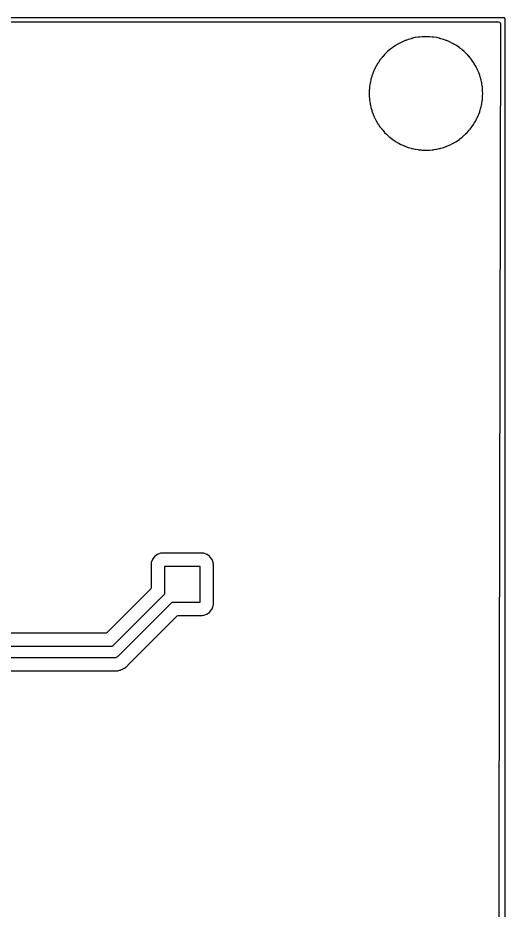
# Model space of a CAD drawing. Header units: metres. Extents: x -562 to 687, y -412 to 337.
# Drawn here: x 468.4 to 687.4, y -64.8 to 336.6 of the extents above; entities that cross this region are included whole.
import ezdxf

# ---------------------------------------------------------------- set-up
doc = ezdxf.new("R2010")
doc.units = ezdxf.units.M

msp = doc.modelspace()

# ---------------------------------------------------------------- linework, layer by layer
for points in [[(687.36, -411.14), (687.36, 336.06), (687.36, 336.07), (687.36, 336.08), (687.36, 336.1), (687.36, 336.11), (687.36, 336.12), (687.36, 336.13), (687.36, 336.15), (687.35, 336.16), (687.35, 336.17), (687.35, 336.18), (687.35, 336.19), (687.34, 336.21), (687.34, 336.22), (687.33, 336.23), (687.33, 336.24), (687.33, 336.25), (687.32, 336.26), (687.32, 336.27), (687.31, 336.28), (687.3, 336.3), (687.3, 336.31), (687.29, 336.32), (687.29, 336.33), (687.28, 336.34), (687.27, 336.35), (687.27, 336.36), (687.26, 336.37), (687.25, 336.38), (687.24, 336.39), (687.23, 336.4), (687.23, 336.4), (687.22, 336.41), (687.21, 336.42), (687.2, 336.43), (687.19, 336.44), (687.18, 336.45), (687.17, 336.45), (687.16, 336.46), (687.15, 336.47), (687.14, 336.48), (687.13, 336.48), (687.12, 336.49), (687.11, 336.5), (687.1, 336.5), (687.09, 336.51), (687.08, 336.51), (687.07, 336.52), (687.06, 336.52), (687.04, 336.53), (687.03, 336.53), (687.02, 336.53), (687.01, 336.54), (687, 336.54), (686.99, 336.55), (686.97, 336.55), (686.96, 336.55), (686.95, 336.55), (686.94, 336.55), (686.92, 336.56), (686.91, 336.56), (686.9, 336.56), (686.89, 336.56), (686.88, 336.56), (686.86, 336.56), (-561.63, 336.56)], [(-560.13, 333.75), (-560.13, -408.85), (-560.06, -409.18), (-559.78, -409.5), (-559.32, -409.64), (683.17, -409.64), (683.51, -409.57), (683.83, -409.29), (683.97, -408.83), (683.98, -402.45), (685.36, 333.76), (685.29, 334.1), (685.01, 334.42), (684.55, 334.56), (-559.34, 334.56), (-559.68, 334.49), (-560, 334.21), (-560.13, 333.75)], [(626.21, 302.58), (626.21, 302.58), (626.21, 302.56), (626.21, 302.54), (626.21, 302.53), (626.29, 301.3), (626.29, 301.28), (626.29, 300.99), (626.29, 300.98), (626.29, 300.97), (626.29, 300.97), (626.29, 300.96), (626.29, 300.96), (626.29, 300.95), (626.29, 300.94), (626.29, 300.93), (626.29, 300.93), (626.33, 300.64), (626.33, 300.62), (626.41, 299.39), (626.41, 299.38), (626.41, 299.37), (626.41, 299.36), (626.41, 299.35), (626.41, 299.35), (626.41, 299.34), (626.42, 299.34), (626.42, 299.33), (626.42, 299.33), (626.65, 298.12), (626.65, 298.09), (626.69, 297.81), (626.69, 297.8), (626.69, 297.78), (626.7, 297.77), (626.7, 297.76), (626.7, 297.76), (626.7, 297.75), (626.7, 297.75), (626.7, 297.75), (626.7, 297.75), (626.77, 297.47), (626.78, 297.45), (627.01, 296.24), (627.01, 296.22), (627.01, 296.2), (627.02, 296.19), (627.02, 296.17), (627.4, 295), (627.41, 294.98), (627.48, 294.7), (627.49, 294.69), (627.49, 294.68), (627.49, 294.66), (627.5, 294.65), (627.5, 294.65), (627.5, 294.65), (627.5, 294.65), (627.5, 294.64), (627.5, 294.64), (627.61, 294.38), (627.61, 294.35), (628, 293.18), (628, 293.17), (628, 293.17), (628, 293.16), (628.01, 293.15), (628.01, 293.15), (628.01, 293.14), (628.01, 293.14), (628.02, 293.13), (628.02, 293.12), (628.54, 292.01), (628.55, 291.99), (628.66, 291.72), (628.66, 291.71), (628.67, 291.69), (628.68, 291.68), (628.68, 291.66), (628.82, 291.41), (628.83, 291.39), (629.21, 290.59), (629.36, 290.28), (629.37, 290.26), (629.37, 290.25), (629.38, 290.24), (629.39, 290.22), (630.05, 289.18), (630.06, 289.16), (630.2, 288.91), (630.2, 288.9), (630.21, 288.89), (630.21, 288.89), (630.21, 288.89), (630.22, 288.87), (630.23, 288.87), (630.23, 288.86), (630.4, 288.63), (630.41, 288.61), (631.07, 287.57), (631.08, 287.56), (631.08, 287.56), (631.08, 287.56), (631.08, 287.56), (631.08, 287.56), (631.09, 287.55), (631.1, 287.53), (631.1, 287.52), (631.11, 287.51), (631.9, 286.57), (631.91, 286.55), (632.08, 286.32), (632.08, 286.31), (632.09, 286.3), (632.09, 286.3), (632.1, 286.29), (632.1, 286.29), (632.1, 286.29), (632.11, 286.28), (632.11, 286.27), (632.12, 286.27), (632.22, 286.16), (632.32, 286.06), (632.33, 286.04), (632.96, 285.28), (633.12, 285.09), (633.13, 285.08), (633.14, 285.07), (633.15, 285.06), (633.16, 285.04), (634.06, 284.2), (634.07, 284.18), (634.27, 283.98), (634.27, 283.97), (634.28, 283.97), (634.28, 283.97), (634.28, 283.96), (634.28, 283.96), (634.29, 283.96), (634.3, 283.95), (634.31, 283.94), (634.32, 283.93), (634.54, 283.75), (634.55, 283.73), (635.45, 282.89), (635.47, 282.88), (635.48, 282.87), (635.49, 282.86), (635.5, 282.85), (636.5, 282.13), (636.52, 282.11), (636.74, 281.93), (636.74, 281.93), (636.74, 281.92), (636.75, 281.92), (636.75, 281.92), (636.75, 281.92), (636.76, 281.91), (636.77, 281.91), (636.78, 281.9), (636.79, 281.89), (637.03, 281.74), (637.05, 281.73), (637.94, 281.08), (638.05, 281), (638.06, 280.99), (638.07, 280.98), (638.09, 280.98), (638.1, 280.97), (639.18, 280.37), (639.2, 280.36), (639.31, 280.29), (639.44, 280.21), (639.46, 280.2), (639.47, 280.19), (639.48, 280.19), (639.5, 280.18), (639.61, 280.13), (639.76, 280.06), (639.78, 280.05), (640.45, 279.67), (640.86, 279.45), (640.87, 279.44), (640.89, 279.44), (640.9, 279.43), (640.91, 279.43), (642.06, 278.97), (642.08, 278.96), (642.34, 278.84), (642.35, 278.84), (642.35, 278.84), (642.35, 278.84), (642.36, 278.83), (642.37, 278.83), (642.38, 278.82), (642.38, 278.82), (642.38, 278.82), (642.39, 278.82), (642.4, 278.82), (642.67, 278.73), (642.69, 278.72), (643.84, 278.27), (643.85, 278.26), (643.87, 278.26), (643.88, 278.25), (643.9, 278.25), (645.09, 277.94), (645.12, 277.93), (645.2, 277.91), (645.39, 277.85), (645.4, 277.84), (645.42, 277.84), (645.43, 277.83), (645.45, 277.83), (645.62, 277.8), (645.73, 277.78), (645.75, 277.77), (646.95, 277.47), (646.96, 277.46), (646.98, 277.46), (646.99, 277.46), (647.01, 277.45), (648.23, 277.3), (648.25, 277.3), (648.54, 277.24), (648.54, 277.24), (648.56, 277.24), (648.57, 277.24), (648.58, 277.24), (648.58, 277.23), (648.58, 277.23), (648.59, 277.23), (648.6, 277.23), (648.88, 277.22), (648.91, 277.21), (649.55, 277.13), (650.13, 277.06), (650.13, 277.06), (650.14, 277.06), (650.14, 277.06), (650.14, 277.06), (650.14, 277.06), (650.16, 277.06), (650.17, 277.06), (650.18, 277.06), (650.19, 277.05), (651.43, 277.05), (651.45, 277.05), (651.73, 277.04), (651.74, 277.04), (651.75, 277.04), (651.76, 277.04), (651.77, 277.04), (651.77, 277.04), (651.77, 277.04), (651.78, 277.04), (651.79, 277.04), (651.8, 277.04), (652.08, 277.05), (652.11, 277.05), (653.34, 277.05), (653.35, 277.06), (653.37, 277.06), (653.39, 277.06), (653.4, 277.06), (654.62, 277.21), (654.65, 277.22), (654.93, 277.23), (654.94, 277.23), (654.96, 277.24), (654.96, 277.24), (654.96, 277.24), (654.97, 277.24), (654.98, 277.24), (655, 277.24), (655, 277.24), (655, 277.24), (655.28, 277.3), (655.3, 277.3), (656.52, 277.45), (656.54, 277.46), (656.55, 277.46), (656.57, 277.46), (656.59, 277.47), (657.78, 277.77), (657.8, 277.78), (658.08, 277.83), (658.1, 277.83), (658.11, 277.84), (658.13, 277.84), (658.14, 277.85), (658.42, 277.93), (658.44, 277.94), (659.63, 278.25), (659.65, 278.25), (659.66, 278.26), (659.68, 278.26), (659.69, 278.27), (660.84, 278.72), (660.86, 278.73), (661.13, 278.82), (661.15, 278.82), (661.16, 278.83), (661.18, 278.83), (661.19, 278.84), (661.45, 278.96), (661.47, 278.97), (662.62, 279.43), (662.63, 279.43), (662.65, 279.44), (662.66, 279.44), (662.67, 279.45), (663.76, 280.05), (663.78, 280.06), (664.03, 280.18), (664.05, 280.19), (664.06, 280.19), (664.08, 280.2), (664.09, 280.21), (664.33, 280.36), (664.35, 280.37), (665.43, 280.97), (665.45, 280.98), (665.46, 280.98), (665.47, 280.99), (665.48, 281), (666.48, 281.73), (666.5, 281.74), (666.74, 281.89), (666.76, 281.9), (666.77, 281.91), (666.78, 281.92), (666.79, 281.93), (667.02, 282.11), (667.03, 282.13), (668.03, 282.85), (668.04, 282.86), (668.06, 282.87), (668.07, 282.88), (668.08, 282.89), (668.98, 283.73), (668.99, 283.75), (669.22, 283.93), (669.23, 283.94), (669.24, 283.95), (669.25, 283.96), (669.26, 283.98), (669.46, 284.18), (669.47, 284.2), (670.37, 285.04), (670.38, 285.06), (670.39, 285.07), (670.41, 285.08), (670.42, 285.09), (671.2, 286.04), (671.22, 286.06), (671.41, 286.27), (671.42, 286.28), (671.44, 286.29), (671.45, 286.31), (671.45, 286.31), (671.45, 286.32), (671.62, 286.55), (671.64, 286.56), (672.42, 287.51), (672.43, 287.53), (672.44, 287.54), (672.45, 287.55), (672.46, 287.57), (673.12, 288.61), (673.13, 288.62), (673.3, 288.86), (673.31, 288.87), (673.32, 288.88), (673.33, 288.9), (673.33, 288.91), (673.47, 289.16), (673.48, 289.18), (674.14, 290.22), (674.15, 290.24), (674.16, 290.25), (674.17, 290.26), (674.17, 290.28), (674.7, 291.39), (674.71, 291.41), (674.85, 291.66), (674.85, 291.68), (674.86, 291.69), (674.87, 291.71), (674.87, 291.72), (674.98, 291.99), (674.99, 292.01), (675.51, 293.12), (675.52, 293.14), (675.53, 293.15), (675.53, 293.17), (675.54, 293.18), (675.92, 294.35), (675.93, 294.38), (676.03, 294.64), (676.04, 294.66), (676.04, 294.67), (676.05, 294.69), (676.05, 294.7), (676.12, 294.98), (676.13, 295), (676.51, 296.17), (676.51, 296.19), (676.52, 296.2), (676.52, 296.22), (676.52, 296.24), (676.76, 297.45), (676.76, 297.47), (676.83, 297.75), (676.84, 297.76), (676.84, 297.78), (676.84, 297.79), (676.84, 297.81), (676.88, 298.09), (676.88, 298.12), (677.11, 299.33), (677.12, 299.34), (677.12, 299.34), (677.12, 299.35), (677.12, 299.36), (677.12, 299.37), (677.12, 299.38), (677.12, 299.39), (677.15, 299.88), (677.2, 300.62), (677.2, 300.64), (677.24, 300.93), (677.24, 300.93), (677.24, 300.95), (677.24, 300.97), (677.24, 300.98), (677.25, 301.38), (677.25, 301.4), (677.32, 302.53), (677.32, 302.54), (677.32, 302.56), (677.32, 302.58), (677.32, 302.59), (677.25, 303.72), (677.25, 303.74), (677.24, 304.14), (677.24, 304.15), (677.24, 304.16), (677.24, 304.16), (677.24, 304.18), (677.24, 304.19), (677.2, 304.48), (677.2, 304.5), (677.16, 305.17), (677.12, 305.73), (677.12, 305.74), (677.12, 305.75), (677.12, 305.77), (677.12, 305.78), (677.12, 305.79), (677.11, 305.79), (677.11, 305.79), (676.88, 307), (676.88, 307.03), (676.84, 307.31), (676.84, 307.33), (676.84, 307.34), (676.84, 307.36), (676.83, 307.37), (676.76, 307.65), (676.76, 307.67), (676.53, 308.87), (676.52, 308.88), (676.52, 308.9), (676.52, 308.92), (676.51, 308.93), (676.51, 308.95), (676.13, 310.12), (676.12, 310.14), (676.05, 310.42), (676.05, 310.43), (676.05, 310.43), (676.05, 310.43), (676.05, 310.43), (676.04, 310.45), (676.04, 310.46), (676.03, 310.47), (676.03, 310.48), (675.93, 310.74), (675.92, 310.77), (675.58, 311.79), (675.54, 311.94), (675.53, 311.95), (675.53, 311.96), (675.53, 311.96), (675.52, 311.97), (675.52, 311.98), (675.52, 311.99), (675.51, 312), (675.51, 312), (675.25, 312.56), (674.99, 313.11), (674.98, 313.13), (674.87, 313.4), (674.87, 313.41), (674.86, 313.43), (674.85, 313.44), (674.85, 313.46), (674.78, 313.59), (674.71, 313.71), (674.7, 313.73), (674.51, 314.12), (674.17, 314.84), (674.17, 314.86), (674.16, 314.87), (674.15, 314.88), (674.14, 314.9), (673.48, 315.94), (673.47, 315.96), (673.33, 316.21), (673.33, 316.22), (673.32, 316.24), (673.31, 316.25), (673.3, 316.26), (673.13, 316.49), (673.12, 316.51), (672.46, 317.55), (672.45, 317.56), (672.45, 317.56), (672.44, 317.57), (672.44, 317.58), (672.43, 317.59), (672.42, 317.61), (671.64, 318.55), (671.62, 318.57), (671.45, 318.8), (671.45, 318.81), (671.44, 318.82), (671.43, 318.83), (671.43, 318.83), (671.43, 318.83), (671.43, 318.84), (671.42, 318.85), (671.41, 318.85), (671.27, 319), (671.22, 319.06), (671.2, 319.08), (670.42, 320.03), (670.41, 320.04), (670.41, 320.04), (670.41, 320.04), (670.4, 320.05), (670.38, 320.06), (670.37, 320.08), (669.47, 320.92), (669.46, 320.94), (669.45, 320.94), (669.26, 321.14), (669.26, 321.15), (669.26, 321.15), (669.25, 321.15), (669.25, 321.16), (669.25, 321.16), (669.25, 321.16), (669.25, 321.16), (669.24, 321.16), (669.23, 321.17), (669.22, 321.18), (669.22, 321.19), (668.99, 321.37), (668.98, 321.39), (668.08, 322.23), (668.07, 322.24), (668.06, 322.24), (668.06, 322.25), (668.05, 322.26), (668.05, 322.26), (668.04, 322.26), (668.04, 322.26), (668.03, 322.27), (668.03, 322.27), (667.03, 322.99), (667.01, 323.01), (666.79, 323.19), (666.79, 323.2), (666.78, 323.2), (666.77, 323.21), (666.77, 323.21), (666.77, 323.21), (666.76, 323.22), (666.76, 323.22), (666.75, 323.22), (666.74, 323.23), (666.5, 323.38), (666.48, 323.39), (665.48, 324.12), (665.47, 324.13), (665.46, 324.14), (665.45, 324.14), (665.43, 324.15), (664.35, 324.75), (664.33, 324.76), (664.1, 324.91), (664.09, 324.91), (664.09, 324.91), (664.08, 324.92), (664.07, 324.92), (664.07, 324.92), (664.06, 324.93), (664.05, 324.93), (664.04, 324.94), (664.03, 324.94), (663.78, 325.06), (663.75, 325.07), (662.67, 325.67), (662.66, 325.67), (662.65, 325.68), (662.64, 325.68), (662.63, 325.69), (662.62, 325.69), (662.62, 325.69), (662.62, 325.69), (661.47, 326.15), (661.45, 326.16), (661.19, 326.28), (661.18, 326.28), (661.18, 326.29), (661.17, 326.29), (661.16, 326.29), (661.16, 326.29), (661.16, 326.29), (661.15, 326.3), (661.14, 326.3), (661.13, 326.3), (660.86, 326.39), (660.84, 326.4), (659.69, 326.85), (659.68, 326.86), (659.66, 326.86), (659.65, 326.87), (659.63, 326.87), (658.44, 327.18), (658.42, 327.19), (658.14, 327.27), (658.13, 327.28), (658.11, 327.28), (658.1, 327.29), (658.08, 327.29), (657.8, 327.34), (657.78, 327.35), (656.59, 327.65), (656.57, 327.66), (656.55, 327.66), (656.54, 327.66), (656.52, 327.67), (655.3, 327.82), (655.28, 327.82), (655, 327.88), (654.99, 327.88), (654.98, 327.88), (654.98, 327.88), (654.98, 327.88), (654.97, 327.88), (654.96, 327.88), (654.96, 327.88), (654.95, 327.89), (654.94, 327.89), (654.94, 327.89), (654.93, 327.89), (654.65, 327.9), (654.62, 327.91), (653.4, 328.06), (653.39, 328.06), (653.37, 328.06), (653.36, 328.06), (653.34, 328.06), (652.11, 328.06), (652.08, 328.07), (651.84, 328.08), (651.8, 328.08), (651.79, 328.08), (651.78, 328.08), (651.77, 328.08), (651.77, 328.08), (651.77, 328.08), (651.76, 328.08), (651.75, 328.08), (651.74, 328.08), (651.73, 328.08), (651.69, 328.08), (651.45, 328.07), (651.43, 328.06), (650.19, 328.06), (650.18, 328.06), (650.17, 328.06), (650.16, 328.06), (650.15, 328.06), (650.15, 328.06), (650.15, 328.06), (650.14, 328.06), (650.14, 328.06), (650.13, 328.06), (648.91, 327.91), (648.88, 327.9), (648.6, 327.89), (648.59, 327.89), (648.58, 327.89), (648.58, 327.88), (648.57, 327.88), (648.57, 327.88), (648.56, 327.88), (648.55, 327.88), (648.54, 327.88), (648.54, 327.88), (648.25, 327.82), (648.23, 327.82), (647.01, 327.67), (647, 327.67), (646.99, 327.66), (646.98, 327.66), (646.97, 327.66), (646.96, 327.66), (646.95, 327.65), (645.75, 327.35), (645.73, 327.34), (645.45, 327.29), (645.44, 327.29), (645.44, 327.29), (645.43, 327.29), (645.42, 327.28), (645.42, 327.28), (645.41, 327.28), (645.4, 327.28), (645.4, 327.28), (645.39, 327.27), (645.29, 327.24), (645.12, 327.19), (645.09, 327.18), (643.9, 326.87), (643.88, 326.87), (643.87, 326.86), (643.85, 326.86), (643.84, 326.85), (642.69, 326.4), (642.67, 326.39), (642.4, 326.3), (642.39, 326.3), (642.38, 326.3), (642.38, 326.3), (642.37, 326.29), (642.37, 326.29), (642.36, 326.29), (642.36, 326.29), (642.35, 326.28), (642.34, 326.28), (642.08, 326.16), (642.06, 326.15), (640.91, 325.69), (640.9, 325.69), (640.89, 325.68), (640.87, 325.68), (640.86, 325.67), (639.78, 325.07), (639.76, 325.06), (639.5, 324.94), (639.49, 324.94), (639.48, 324.94), (639.48, 324.93), (639.47, 324.93), (639.47, 324.93), (639.46, 324.92), (639.46, 324.92), (639.45, 324.92), (639.44, 324.91), (639.2, 324.76), (639.18, 324.75), (638.1, 324.15), (638.09, 324.15), (638.08, 324.14), (638.07, 324.13), (638.06, 324.13), (638.05, 324.12), (638.05, 324.12), (638.05, 324.12), (637.05, 323.39), (637.03, 323.38), (636.79, 323.23), (636.78, 323.22), (636.78, 323.22), (636.77, 323.21), (636.76, 323.21), (636.76, 323.21), (636.76, 323.2), (636.75, 323.2), (636.74, 323.2), (636.74, 323.19), (636.52, 323.01), (636.5, 322.99), (635.5, 322.27), (635.49, 322.26), (635.49, 322.26), (635.48, 322.25), (635.47, 322.24), (635.46, 322.24), (635.46, 322.23), (635.45, 322.23), (635.45, 322.23), (634.56, 321.39), (634.54, 321.37), (634.32, 321.19), (634.31, 321.18), (634.31, 321.18), (634.3, 321.17), (634.3, 321.17), (634.3, 321.17), (634.29, 321.16), (634.28, 321.16), (634.28, 321.15), (634.27, 321.14), (634.2, 321.07), (634.07, 320.94), (634.06, 320.92), (633.16, 320.08), (633.15, 320.06), (633.14, 320.05), (633.13, 320.04), (633.12, 320.03), (632.33, 319.08), (632.32, 319.06), (632.22, 318.96), (632.12, 318.85), (632.11, 318.85), (632.11, 318.84), (632.11, 318.84), (632.1, 318.83), (632.1, 318.83), (632.09, 318.83), (632.09, 318.82), (632.08, 318.81), (632.08, 318.8), (631.91, 318.57), (631.9, 318.55), (631.11, 317.61), (631.11, 317.6), (631.1, 317.59), (631.09, 317.58), (631.09, 317.58), (631.09, 317.58), (631.09, 317.57), (631.08, 317.57), (631.08, 317.56), (631.07, 317.55), (630.41, 316.51), (630.4, 316.49), (630.23, 316.26), (630.22, 316.25), (630.22, 316.24), (630.21, 316.23), (630.2, 316.22), (630.2, 316.22), (630.2, 316.22), (630.2, 316.21), (630.2, 316.21), (630.2, 316.21), (630.06, 315.96), (630.05, 315.94), (629.39, 314.9), (629.38, 314.88), (629.37, 314.87), (629.37, 314.86), (629.36, 314.84), (628.83, 313.73), (628.82, 313.71), (628.81, 313.69), (628.69, 313.46), (628.68, 313.45), (628.68, 313.45), (628.68, 313.44), (628.68, 313.44), (628.68, 313.44), (628.68, 313.44), (628.67, 313.43), (628.67, 313.43), (628.67, 313.42), (628.67, 313.42), (628.67, 313.42), (628.66, 313.41), (628.66, 313.41), (628.66, 313.4), (628.55, 313.13), (628.54, 313.11), (628.02, 312), (628.01, 311.99), (628.01, 311.98), (628.01, 311.96), (628, 311.95), (628, 311.95), (628, 311.95), (628, 311.95), (628, 311.94), (628, 311.94), (627.61, 310.77), (627.61, 310.74), (627.5, 310.48), (627.5, 310.47), (627.5, 310.47), (627.5, 310.47), (627.5, 310.46), (627.5, 310.46), (627.49, 310.45), (627.49, 310.44), (627.48, 310.43), (627.48, 310.42), (627.41, 310.14), (627.4, 310.12), (627.02, 308.95), (627.02, 308.94), (627.02, 308.93), (627.02, 308.92), (627.01, 308.91), (627.01, 308.9), (627.01, 308.89), (627.01, 308.88), (627.01, 308.88), (626.78, 307.67), (626.77, 307.65), (626.7, 307.37), (626.7, 307.36), (626.7, 307.36), (626.69, 307.35), (626.69, 307.34), (626.69, 307.34), (626.69, 307.33), (626.69, 307.32), (626.69, 307.32), (626.69, 307.31), (626.65, 307.03), (626.65, 307), (626.42, 305.79), (626.42, 305.79), (626.41, 305.78), (626.41, 305.77), (626.41, 305.76), (626.41, 305.76), (626.41, 305.75), (626.41, 305.74), (626.41, 305.74), (626.41, 305.73), (626.33, 304.5), (626.33, 304.48), (626.29, 304.19), (626.29, 304.18), (626.29, 304.17), (626.29, 304.16), (626.29, 304.15), (626.29, 304.15), (626.29, 304.14), (626.29, 304.14), (626.29, 304.14), (626.29, 304.13), (626.29, 303.84), (626.29, 303.82), (626.21, 302.59), (626.21, 302.58)], [(460.17, 42.83), (512.65, 42.83), (512.66, 42.84), (512.68, 42.84), (512.69, 42.84), (512.7, 42.84), (512.72, 42.84), (512.73, 42.84), (512.75, 42.84), (512.76, 42.85), (513.15, 42.94), (513.19, 42.94), (513.59, 42.99), (513.61, 42.99), (513.62, 42.99), (513.64, 43), (513.65, 43), (513.66, 43), (513.68, 43.01), (513.69, 43.01), (513.7, 43.01), (514.08, 43.15), (514.12, 43.16), (514.52, 43.25), (514.53, 43.25), (514.55, 43.26), (514.56, 43.26), (514.57, 43.26), (514.58, 43.27), (514.6, 43.27), (514.61, 43.28), (514.62, 43.29), (514.99, 43.46), (515.03, 43.48), (515.41, 43.61), (515.42, 43.61), (515.43, 43.62), (515.45, 43.63), (515.46, 43.63), (515.47, 43.64), (515.48, 43.64), (515.5, 43.65), (515.51, 43.66), (515.85, 43.87), (515.89, 43.89), (516.25, 44.07), (516.26, 44.07), (516.27, 44.08), (516.29, 44.09), (516.3, 44.1), (516.31, 44.1), (516.32, 44.11), (516.33, 44.12), (516.34, 44.13), (516.66, 44.38), (516.69, 44.4), (517.03, 44.62), (517.05, 44.63), (517.06, 44.63), (517.07, 44.64), (517.08, 44.65), (517.09, 44.66), (517.1, 44.67), (517.11, 44.68), (517.12, 44.69), (518.4, 45.96), (539.98, 67.55), (540.44, 67.8), (540.58, 67.82), (551.2, 67.82), (551.22, 67.82), (551.23, 67.82), (551.24, 67.82), (551.26, 67.82), (551.85, 67.88), (551.86, 67.88), (551.87, 67.88), (551.89, 67.89), (551.9, 67.89), (551.91, 67.89), (551.92, 67.89), (551.93, 67.89), (551.94, 67.9), (551.95, 67.9), (551.96, 67.9), (551.97, 67.91), (551.98, 67.91), (553.32, 68.41), (553.34, 68.42), (553.35, 68.42), (553.36, 68.43), (553.37, 68.43), (553.38, 68.44), (553.39, 68.44), (553.4, 68.45), (553.41, 68.46), (553.42, 68.46), (553.43, 68.47), (553.44, 68.47), (553.45, 68.48), (554.6, 69.34), (554.61, 69.35), (554.62, 69.36), (554.63, 69.37), (554.64, 69.37), (554.65, 69.38), (554.66, 69.39), (554.66, 69.4), (554.67, 69.41), (554.68, 69.42), (554.69, 69.43), (554.69, 69.44), (554.7, 69.44), (555.56, 70.6), (555.57, 70.61), (555.58, 70.62), (555.58, 70.63), (555.59, 70.64), (555.6, 70.65), (555.6, 70.66), (555.61, 70.67), (555.61, 70.68), (555.62, 70.69), (555.62, 70.7), (555.63, 70.71), (555.63, 70.72), (556.14, 72.07), (556.14, 72.08), (556.14, 72.09), (556.15, 72.1), (556.15, 72.11), (556.15, 72.12), (556.15, 72.13), (556.16, 72.14), (556.16, 72.15), (556.16, 72.16), (556.16, 72.17), (556.16, 72.18), (556.16, 72.19), (556.23, 72.79), (556.23, 72.8), (556.23, 72.81), (556.23, 72.83), (556.23, 72.84), (556.23, 90.8), (556.23, 90.81), (556.23, 90.83), (556.23, 90.84), (556.23, 90.85), (556.18, 91.34), (556.16, 91.45), (556.16, 91.46), (556.16, 91.47), (556.16, 91.48), (556.16, 91.49), (556.16, 91.5), (556.15, 91.51), (556.15, 91.52), (556.15, 91.53), (556.15, 91.54), (556.14, 91.55), (556.14, 91.56), (556.14, 91.57), (555.63, 92.92), (555.63, 92.93), (555.63, 92.94), (555.62, 92.95), (555.62, 92.96), (555.61, 92.96), (555.61, 92.97), (555.6, 92.98), (555.6, 92.99), (555.6, 92.99), (555.59, 93), (555.58, 93.02), (555.57, 93.03), (555.56, 93.04), (554.7, 94.2), (554.69, 94.21), (554.68, 94.22), (554.67, 94.24), (554.66, 94.25), (554.66, 94.25), (554.64, 94.26), (554.63, 94.27), (554.62, 94.28), (554.6, 94.3), (553.45, 95.16), (553.44, 95.17), (553.42, 95.18), (553.41, 95.18), (553.4, 95.19), (553.4, 95.19), (553.39, 95.2), (553.38, 95.2), (553.37, 95.21), (553.36, 95.21), (553.35, 95.21), (553.34, 95.22), (553.33, 95.22), (553.32, 95.23), (551.98, 95.73), (551.97, 95.73), (551.96, 95.73), (551.95, 95.74), (551.94, 95.74), (551.93, 95.74), (551.91, 95.75), (551.9, 95.75), (551.89, 95.75), (551.88, 95.75), (551.87, 95.76), (551.85, 95.76), (551.26, 95.82), (551.25, 95.82), (551.24, 95.82), (551.23, 95.82), (551.22, 95.82), (551.2, 95.83), (533.25, 95.83), (533.24, 95.82), (533.23, 95.82), (533.22, 95.82), (533.21, 95.82), (533.2, 95.82), (533.19, 95.82), (533.19, 95.82), (532.6, 95.76), (532.59, 95.76), (532.58, 95.76), (532.57, 95.75), (532.56, 95.75), (532.55, 95.75), (532.54, 95.75), (532.53, 95.75), (532.52, 95.74), (532.51, 95.74), (532.5, 95.74), (532.49, 95.73), (532.48, 95.73), (531.13, 95.23), (531.12, 95.22), (531.11, 95.22), (531.1, 95.21), (531.09, 95.21), (531.08, 95.21), (531.07, 95.2), (531.06, 95.2), (531.05, 95.19), (531.05, 95.19), (531.04, 95.18), (531.03, 95.18), (531.02, 95.17), (531, 95.16), (529.85, 94.3), (529.84, 94.28), (529.82, 94.27), (529.81, 94.26), (529.8, 94.25), (529.8, 94.25), (529.78, 94.24), (529.77, 94.22), (529.76, 94.21), (529.75, 94.2), (528.89, 93.04), (528.88, 93.03), (528.87, 93.02), (528.86, 93), (528.85, 92.99), (528.85, 92.99), (528.85, 92.98), (528.84, 92.97), (528.84, 92.96), (528.84, 92.96), (528.83, 92.95), (528.83, 92.94), (528.82, 92.93), (528.82, 92.92), (528.32, 91.57), (528.31, 91.56), (528.31, 91.55), (528.31, 91.54), (528.3, 91.53), (528.3, 91.52), (528.3, 91.51), (528.3, 91.5), (528.29, 91.49), (528.29, 91.48), (528.29, 91.47), (528.29, 91.46), (528.29, 91.45), (528.23, 90.95), (528.22, 90.85), (528.22, 90.85), (528.22, 90.85), (528.22, 90.84), (528.22, 90.84), (528.22, 90.84), (528.22, 90.83), (528.22, 90.82), (528.22, 90.81), (528.22, 90.8), (528.22, 80.22), (528.07, 79.72), (527.99, 79.61), (508.49, 60.11), (508.03, 59.86), (507.89, 59.85), (460.22, 59.85)], [(456.94, 48.84), (511.73, 48.84), (511.99, 48.85), (512.23, 48.89), (512.47, 48.95), (512.7, 49.03), (512.92, 49.13), (513.14, 49.26), (513.33, 49.41), (513.52, 49.58), (537.62, 73.67), (537.63, 73.68), (537.64, 73.69), (537.64, 73.7), (537.65, 73.71), (537.66, 73.71), (537.67, 73.72), (537.68, 73.73), (537.69, 73.74), (537.7, 73.74), (537.71, 73.75), (537.72, 73.76), (537.74, 73.76), (537.75, 73.77), (537.76, 73.77), (537.77, 73.78), (537.78, 73.78), (537.79, 73.79), (537.8, 73.79), (537.81, 73.79), (537.83, 73.8), (537.84, 73.8), (537.85, 73.81), (537.86, 73.81), (537.87, 73.81), (537.89, 73.81), (537.9, 73.81), (537.91, 73.82), (537.92, 73.82), (537.93, 73.82), (537.95, 73.82), (537.96, 73.82), (537.97, 73.82), (550.23, 73.82), (550.23, 89.82), (534.23, 89.82), (534.23, 77.56), (534.23, 77.55), (534.23, 77.54), (534.22, 77.53), (534.22, 77.52), (534.22, 77.5), (534.22, 77.49), (534.22, 77.48), (534.22, 77.47), (534.21, 77.46), (534.21, 77.44), (534.21, 77.43), (534.2, 77.42), (534.2, 77.41), (534.2, 77.4), (534.19, 77.38), (534.19, 77.37), (534.18, 77.36), (534.18, 77.35), (534.17, 77.34), (534.17, 77.33), (534.16, 77.32), (534.15, 77.31), (534.15, 77.3), (534.14, 77.29), (534.13, 77.28), (534.13, 77.27), (534.12, 77.26), (534.11, 77.25), (534.1, 77.24), (534.1, 77.23), (534.09, 77.22), (534.08, 77.21), (510.86, 53.99), (510.85, 53.98), (510.84, 53.97), (510.83, 53.96), (510.82, 53.95), (510.81, 53.95), (510.8, 53.94), (510.79, 53.93), (510.78, 53.93), (510.77, 53.92), (510.76, 53.91), (510.75, 53.91), (510.74, 53.9), (510.73, 53.89), (510.72, 53.89), (510.71, 53.88), (510.69, 53.88), (510.68, 53.88), (510.67, 53.87), (510.66, 53.87), (510.65, 53.86), (510.64, 53.86), (510.62, 53.86), (510.61, 53.85), (510.6, 53.85), (510.59, 53.85), (510.58, 53.85), (510.56, 53.85), (510.55, 53.84), (510.54, 53.84), (510.53, 53.84), (510.52, 53.84), (510.5, 53.84), (456.94, 53.84)]]:
    msp.add_lwpolyline(points)

doc.saveas('drawing.dxf')
